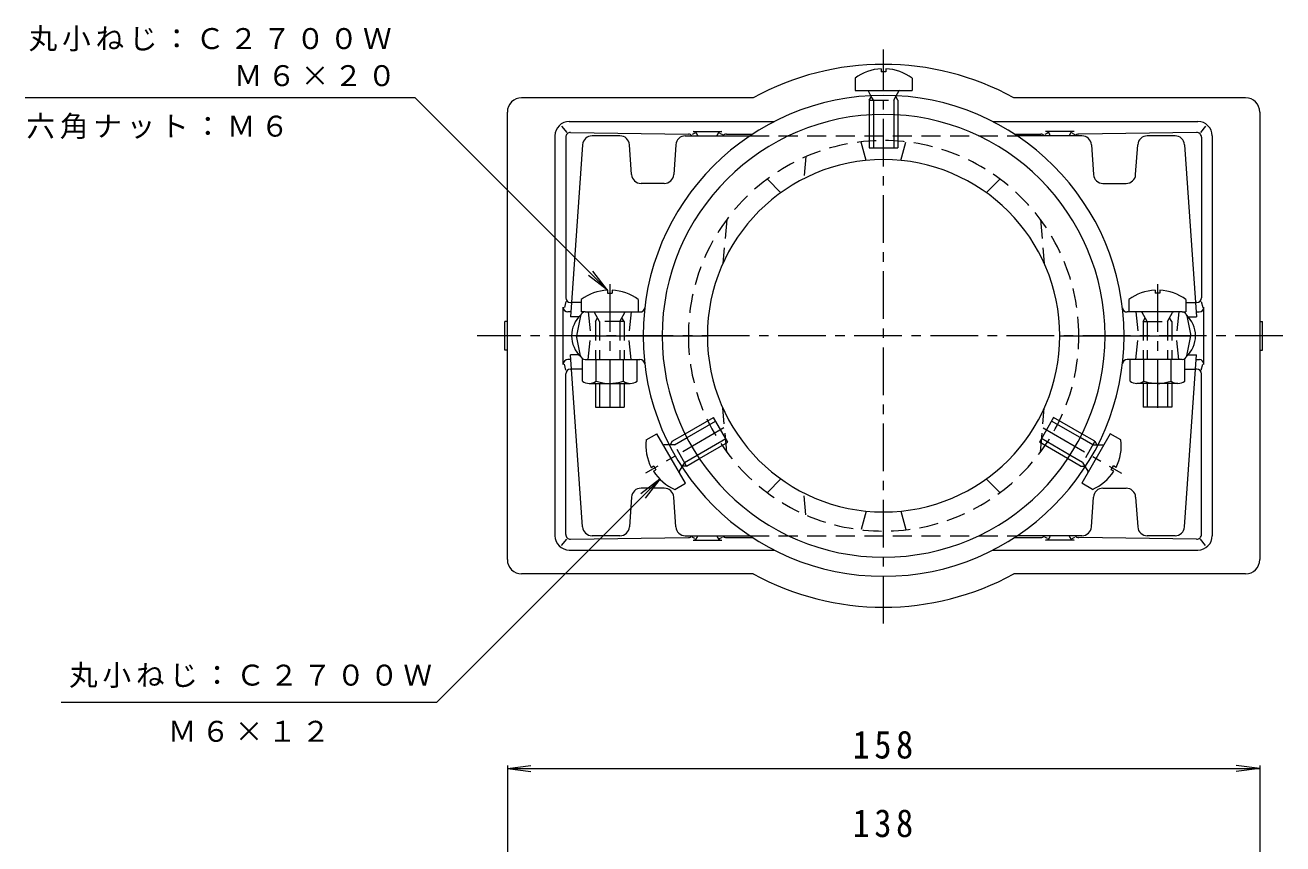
# Model space of a CAD drawing. Units: millimetres, scale not verified. Extents: x -308 to 347, y -275 to 241.
# Drawn here: x -308.3 to -44.2, y 69.2 to 241.1 of the extents above; entities that cross this region are included whole.
import ezdxf

# ---------------------------------------------------------------- set-up
doc = ezdxf.new("R2010")
doc.units = ezdxf.units.MM
doc.header["$LTSCALE"] = 2
doc.linetypes.add('CHAIN1', pattern=[8, 5, -1, 1, -1])
doc.linetypes.add('DASHED2', pattern=[3, 2, -1])
for name, color, linetype, lineweight in [('0-0_通り芯', 3, 'Continuous', 9), ('0-1_躯体', 6, 'Continuous', 9), ('0-4_その他', 7, 'Continuous', 9), ('0-5_寸法', 7, 'Continuous', 9), ('0-A', 2, 'Continuous', 9)]:
    doc.layers.add(name, color=color, linetype=linetype, lineweight=lineweight)
doc.styles.add('ＭＳ ゴシック', font='')
doc.styles.get('ＭＳ ゴシック').set_extended_font_data('MS Gothic')

msp = doc.modelspace()

# ---------------------------------------------------------------- linework, layer by layer
at = {"layer": '0-0_通り芯', "linetype": 'CHAIN1'}
for p, q in [((-128.007, 115.409), (-128.007, 235.953)), ((-44.164, 175.851), (-213.358, 175.851))]:
    msp.add_line(p, q, dxfattribs=at)
at = {"layer": '0-0_通り芯'}
for p, q in [((-155.375, 225.851), (-204.007, 225.851)), ((-52.007, 225.851), (-100.64, 225.851)), ((-207.007, 128.851), (-207.007, 222.851)), ((-49.007, 222.851), (-49.007, 128.851)), ((-195.622, 219.863), (-194.552, 218.561)), ((-194.007, 220.851), (-150.926, 220.851)), ((-105.089, 220.851), (-62.007, 220.851)), ((-60.393, 219.863), (-61.463, 218.561)), ((-197.007, 217.851), (-197.007, 133.851)), ((-194.754, 217.552), (-194.754, 183.851)), ((-193.743, 218.552), (-169.007, 218.225)), ((-167.613, 218.423), (-168.188, 218.115)), ((-168.007, 218.746), (-162.007, 218.746)), ((-162.441, 218.443), (-161.836, 218.12)), ((-161.007, 218.212), (-155.5, 218.212)), ((-100.515, 218.212), (-95.007, 218.212)), ((-93.574, 218.443), (-94.178, 218.12)), ((-88.007, 218.746), (-94.007, 218.746)), ((-88.402, 218.423), (-87.826, 218.115)), ((-62.272, 218.552), (-87.007, 218.225)), ((-61.261, 217.552), (-61.261, 183.851)), ((-59.007, 217.851), (-59.007, 133.851)), ((-194.701, 183.048), (-195.03, 181.817)), ((-193.754, 182.851), (-193.518, 182.851)), ((-62.261, 182.851), (-62.497, 182.851)), ((-61.313, 183.048), (-60.984, 181.817)), ((-195.288, 169.851), (-195.288, 181.851)), ((-193.658, 180.851), (-194.288, 180.851)), ((-62.357, 180.851), (-61.726, 180.851)), ((-60.726, 169.851), (-60.726, 181.851)), ((-207.007, 178.851), (-207.552, 178.851)), ((-207.552, 172.851), (-207.552, 178.851)), ((-49.007, 178.851), (-48.463, 178.851)), ((-48.463, 172.851), (-48.463, 178.851)), ((-207.007, 172.851), (-207.552, 172.851)), ((-49.007, 172.851), (-48.463, 172.851)), ((-194.701, 168.654), (-195.03, 169.885)), ((-193.658, 170.851), (-194.288, 170.851)), ((-62.357, 170.851), (-61.658, 170.851)), ((-61.313, 168.654), (-60.984, 169.885)), ((-194.754, 134.15), (-194.754, 167.851)), ((-193.754, 168.851), (-193.518, 168.851)), ((-62.261, 168.851), (-62.497, 168.851)), ((-61.261, 134.15), (-61.261, 167.851)), ((-195.622, 131.84), (-194.552, 133.142)), ((-193.743, 133.15), (-169.007, 133.478)), ((-167.613, 133.28), (-168.188, 133.588)), ((-168.007, 132.956), (-162.007, 132.956)), ((-162.441, 133.259), (-161.836, 133.582)), ((-161.007, 133.491), (-155.5, 133.491)), ((-100.514, 133.491), (-95.007, 133.491)), ((-93.574, 133.259), (-94.178, 133.582)), ((-88.007, 132.956), (-94.007, 132.956)), ((-88.402, 133.28), (-87.826, 133.588)), ((-62.272, 133.15), (-87.007, 133.478)), ((-60.393, 131.84), (-61.463, 133.142)), ((-194.007, 130.851), (-150.926, 130.851)), ((-105.089, 130.851), (-62.007, 130.851)), ((-155.375, 125.851), (-204.007, 125.851)), ((-52.007, 125.851), (-100.639, 125.851))]:
    msp.add_line(p, q, dxfattribs=at)
for centre, radius, start, end in [((-128.007, 175.851), 57, 61.30594, 118.6944), ((-204.007, 222.851), 3, 90, 180), ((-52.007, 222.851), 3, 0, 90), ((-194.007, 217.851), 3, 90, 180), ((-62.007, 217.851), 3, 0, 90), ((-193.754, 217.552), 1, 89.38493, 180), ((-169.007, 217.211), 1, 39.77359, 90), ((-168.007, 217.746), 1, 6.03828, 90), ((-162.007, 217.746), 1, 90, 173.96172), ((-161.007, 217.211), 1, 90, 140.22641), ((-95.007, 217.211), 1, 39.77359, 90), ((-94.007, 217.746), 1, 6.03828, 90), ((-88.007, 217.746), 1, 90, 173.96172), ((-87.007, 217.211), 1, 90, 140.22641), ((-62.261, 217.552), 1, 0, 90.61507), ((-193.754, 183.851), 1, 180, 270), ((-62.261, 183.851), 1, 270, 0), ((-194.288, 181.851), 1, 180, 270), ((-61.726, 181.851), 1, 270, 0), ((-194.288, 169.851), 1, 90, 180), ((-61.726, 169.851), 1, 0, 90), ((-193.754, 167.851), 1, 90, 180), ((-62.261, 167.851), 1, 0, 90), ((-194.007, 133.851), 3, 180, 270), ((-193.754, 134.15), 1, 180, 270.61507), ((-169.007, 134.491), 1, 270, 320.22641), ((-168.007, 133.956), 1, 270, 353.96172), ((-162.007, 133.956), 1, 186.03828, 270), ((-161.007, 134.491), 1, 219.77359, 270), ((-95.007, 134.491), 1, 270, 320.22641), ((-94.007, 133.956), 1, 270, 353.96172), ((-88.007, 133.956), 1, 186.03828, 270), ((-87.007, 134.491), 1, 219.77359, 270), ((-62.261, 134.15), 1, 269.38493, 0), ((-62.007, 133.851), 3, 270, 0), ((-204.007, 128.851), 3, 180, 270), ((-52.007, 128.851), 3, 270, 0), ((-128.007, 175.851), 57, 241.3056, 298.6944)]:
    msp.add_arc(centre, radius, start, end, dxfattribs=at)
at = {"layer": '0-1_躯体'}
for p, q in [((-183.372, 217.851), (-189.205, 217.851)), ((-169.642, 217.851), (-156.047, 217.851)), ((-86.372, 217.851), (-99.967, 217.851)), ((-66.809, 217.851), (-72.642, 217.851)), ((-191.201, 215.991), (-193.728, 179.851)), ((-180.938, 209.712), (-181.377, 215.991)), ((-171.637, 215.991), (-172.076, 209.712)), ((-84.377, 215.991), (-83.938, 209.712)), ((-75.076, 209.712), (-74.637, 215.991)), ((-64.814, 215.991), (-62.287, 179.851)), ((-174.072, 207.851), (-178.943, 207.851)), ((-81.943, 207.851), (-77.072, 207.851)), ((-191.507, 182.851), (-193.518, 182.851)), ((-64.507, 182.851), (-62.497, 182.851)), ((-191.98, 179.851), (-193.728, 179.851)), ((-191.668, 180.047), (-192.507, 175.851)), ((-190.687, 180.851), (-179.157, 180.851)), ((-65.327, 180.851), (-76.858, 180.851)), ((-64.347, 180.047), (-63.507, 175.851)), ((-64.035, 179.851), (-62.287, 179.851)), ((-192.507, 175.851), (-165.007, 175.851)), ((-191.668, 171.655), (-192.507, 175.851)), ((-91.007, 175.851), (-63.507, 175.851)), ((-64.347, 171.655), (-63.507, 175.851)), ((-191.201, 135.712), (-193.728, 171.851)), ((-191.98, 171.851), (-193.728, 171.851)), ((-64.814, 135.712), (-62.287, 171.851)), ((-64.035, 171.851), (-62.287, 171.851)), ((-190.687, 170.851), (-179.157, 170.851)), ((-65.327, 170.851), (-76.858, 170.851)), ((-191.257, 168.851), (-193.518, 168.851)), ((-64.757, 168.851), (-62.497, 168.851)), ((-174.072, 143.851), (-178.943, 143.851)), ((-81.943, 143.851), (-77.072, 143.851)), ((-180.938, 141.991), (-181.377, 135.712)), ((-171.637, 135.712), (-172.076, 141.991)), ((-84.377, 135.712), (-83.938, 141.991)), ((-75.076, 141.991), (-74.637, 135.712)), ((-183.372, 133.851), (-189.205, 133.851)), ((-169.642, 133.851), (-156.047, 133.851)), ((-86.372, 133.851), (-99.967, 133.851)), ((-66.809, 133.851), (-72.642, 133.851))]:
    msp.add_line(p, q, dxfattribs=at)
at = {"layer": '0-1_躯体', "linetype": 'DASHED2'}
for p, q in [((-156.047, 217.851), (-99.967, 217.851)), ((-131.661, 212.67), (-132.709, 216.581)), ((-124.353, 212.67), (-123.306, 216.581)), ((-144.3, 213.475), (-144.703, 208.87)), ((-149.581, 205.911), (-152.444, 208.773)), ((-106.433, 205.911), (-103.571, 208.773)), ((-160.929, 200.288), (-161.736, 191.061)), ((-95.085, 200.288), (-94.278, 191.061)), ((-190.007, 180.851), (-189.507, 175.851)), ((-181.007, 180.851), (-181.507, 175.851)), ((-75.007, 180.851), (-74.507, 175.851)), ((-66.007, 180.851), (-66.507, 175.851)), ((-190.007, 170.851), (-189.507, 175.851)), ((-181.007, 170.851), (-181.507, 175.851)), ((-75.007, 170.851), (-74.507, 175.851)), ((-66.007, 170.851), (-66.507, 175.851)), ((-160.929, 151.415), (-161.736, 160.641)), ((-95.085, 151.415), (-94.278, 160.641)), ((-149.581, 145.792), (-152.444, 142.929)), ((-106.433, 145.792), (-103.571, 142.929)), ((-144.3, 138.228), (-144.703, 142.832)), ((-131.661, 139.032), (-132.709, 135.122)), ((-124.353, 139.032), (-123.306, 135.122)), ((-156.047, 133.851), (-99.967, 133.851))]:
    msp.add_line(p, q, dxfattribs=at)
at = {"layer": '0-1_躯体'}
for centre, radius, start, end in [((-128.007, 175.851), 50.5, 0, 180), ((-128.007, 175.851), 46.5, 0, 180), ((-189.205, 215.851), 2, 90, 175.99963), ((-183.372, 215.851), 2, 4.00037, 90), ((-169.642, 215.851), 2, 90, 175.99963), ((-86.372, 215.851), 2, 4.00037, 90), ((-72.642, 215.851), 2, 90, 175.99963), ((-66.809, 215.851), 2, 4.00034, 90), ((-128.007, 175.851), 37, 0, 180), ((-178.943, 209.851), 2, 184.00037, 270), ((-174.072, 209.851), 2, 270, 355.99963), ((-81.943, 209.851), 2, 184.00037, 270), ((-77.072, 209.851), 2, 270, 355.99963), ((-190.687, 179.851), 1, 90, 168.69023), ((-179.157, 181.851), 1, 270, 353.3096), ((-76.858, 181.851), 1, 186.6904, 270), ((-65.327, 179.851), 1, 11.30977, 90), ((-128.007, 175.851), 50.5, 180, 0), ((-128.007, 175.851), 46.5, 180, 0), ((-128.007, 175.851), 37, 180, 0), ((-190.687, 171.851), 1, 191.30977, 270), ((-179.157, 169.851), 1, 6.6904, 90), ((-76.858, 169.851), 1, 90, 173.3096), ((-65.327, 171.851), 1, 270, 348.69023), ((-178.943, 141.851), 2, 90, 175.99963), ((-174.072, 141.851), 2, 4.00037, 90), ((-81.943, 141.851), 2, 90, 175.99963), ((-77.072, 141.851), 2, 4.00037, 90), ((-189.205, 135.851), 2, 184.00037, 270), ((-183.372, 135.851), 2, 270, 355.99963), ((-169.642, 135.851), 2, 184.00037, 270), ((-86.372, 135.851), 2, 270, 355.99963), ((-72.642, 135.851), 2, 184.00037, 270), ((-66.809, 135.851), 2, 270, 355.99966)]:
    msp.add_arc(centre, radius, start, end, dxfattribs=at)
at = {"layer": '0-1_躯体', "linetype": 'DASHED2'}
for start, end in [(0, 180), (180, 0)]:
    msp.add_arc((-128.007, 175.851), 41, start, end, dxfattribs=at)
at = {"layer": '0-4_その他'}
for p, q in [((-207.007, 84.981), (-202.05, 85.634)), ((-207.007, 85.581), (-207.007, -89.843)), ((-207.007, 84.981), (-49.007, 84.981)), ((-207.007, 84.981), (-202.05, 84.328)), ((-49.007, 84.981), (-53.965, 85.634)), ((-49.007, 84.981), (-53.965, 84.328)), ((-49.007, 85.581), (-49.007, -89.843))]:
    msp.add_line(p, q, dxfattribs=at)
at = {"layer": '0-5_寸法'}
for p, q in [((-226.398, 225.851), (-308.27, 225.851)), ((-185.986, 185.44), (-226.398, 225.851)), ((-185.986, 185.44), (-189.953, 188.484)), ((-185.986, 185.44), (-189.03, 189.407)), ((-175.002, 145.73), (-221.881, 98.851)), ((-175.002, 145.73), (-178.969, 142.686)), ((-175.002, 145.73), (-178.046, 141.763)), ((-221.881, 98.851), (-300.72, 98.851))]:
    msp.add_line(p, q, dxfattribs=at)
at = {"layer": '0-A'}
for p, q in [((-134.007, 229.951), (-134.007, 227.351)), ((-128.486, 231.94), (-128.486, 231.319)), ((-127.528, 231.319), (-128.486, 231.319)), ((-127.528, 231.94), (-127.528, 231.319)), ((-122.007, 229.951), (-122.007, 227.351)), ((-134.007, 227.351), (-122.007, 227.351)), ((-130.66, 226.282), (-131.189, 227.224)), ((-125.355, 226.282), (-124.825, 227.224)), ((-131.007, 222.21), (-131.007, 215.351)), ((-130.137, 222.28), (-130.137, 215.351)), ((-125.877, 222.28), (-125.877, 215.351)), ((-125.007, 222.21), (-125.007, 215.351)), ((-131.007, 215.351), (-125.007, 215.351)), ((-185.986, 185.44), (-185.986, 184.819)), ((-185.028, 185.44), (-185.028, 184.819)), ((-70.986, 185.44), (-70.986, 184.819)), ((-70.028, 185.44), (-70.028, 184.819)), ((-191.507, 183.451), (-191.507, 180.851)), ((-185.986, 184.819), (-185.028, 184.819)), ((-179.507, 183.451), (-179.507, 180.851)), ((-76.507, 183.451), (-76.507, 180.851)), ((-70.028, 184.819), (-70.986, 184.819)), ((-64.507, 183.451), (-64.507, 180.851)), ((-190.687, 180.851), (-191.507, 180.851)), ((-65.327, 180.851), (-64.507, 180.851)), ((-191.257, 166.342), (-191.257, 170.851)), ((-188.371, 166.342), (-188.371, 170.851)), ((-182.644, 166.342), (-182.644, 170.851)), ((-179.757, 166.342), (-179.757, 170.851)), ((-76.257, 166.342), (-76.257, 170.851)), ((-73.371, 166.342), (-73.371, 170.851)), ((-67.644, 166.342), (-67.644, 170.851)), ((-64.757, 166.342), (-64.757, 170.851)), ((-189.814, 165.851), (-181.201, 165.851)), ((-188.507, 165.851), (-188.507, 160.851)), ((-187.637, 165.851), (-187.637, 160.851)), ((-183.377, 165.851), (-183.377, 160.851)), ((-182.507, 165.851), (-182.507, 160.851)), ((-66.201, 165.851), (-74.814, 165.851)), ((-73.507, 165.851), (-73.507, 160.851)), ((-72.637, 165.851), (-72.637, 160.851)), ((-68.377, 165.851), (-68.377, 160.851)), ((-67.507, 165.851), (-67.507, 160.851)), ((-188.507, 160.851), (-182.507, 160.851)), ((-169.655, 155.27), (-163.715, 158.699)), ((-160.715, 153.503), (-163.715, 158.699)), ((-92.299, 158.699), (-95.299, 153.503)), ((-86.359, 155.27), (-92.299, 158.699)), ((-67.507, 160.851), (-73.507, 160.851)), ((-169.281, 154.481), (-163.28, 157.946)), ((-86.734, 154.481), (-92.734, 157.946)), ((-177.859, 153.997), (-175.608, 155.297)), ((-169.608, 144.905), (-175.608, 155.297)), ((-167.151, 150.792), (-161.15, 154.257)), ((-166.655, 150.074), (-160.715, 153.503)), ((-89.359, 150.074), (-95.299, 153.503)), ((-88.864, 150.792), (-94.864, 154.257)), ((-80.407, 155.297), (-86.407, 144.905)), ((-78.155, 153.997), (-80.407, 155.297)), ((-83.007, 152.933), (-81.926, 152.921)), ((-176.821, 148.222), (-176.283, 148.532)), ((-176.283, 148.532), (-175.804, 147.703)), ((-85.66, 148.339), (-85.108, 147.409)), ((-80.211, 147.703), (-79.731, 148.532)), ((-79.194, 148.222), (-79.731, 148.532)), ((-176.342, 147.392), (-175.804, 147.703)), ((-79.673, 147.392), (-80.211, 147.703)), ((-171.859, 143.605), (-169.608, 144.905)), ((-84.155, 143.605), (-86.407, 144.905))]:
    msp.add_line(p, q, dxfattribs=at)
at = {"layer": '0-A', "linetype": 'DASHED2'}
for p, q in [((-131.007, 225.351), (-130.566, 226.115)), ((-131.007, 225.351), (-131.007, 222.21)), ((-130.137, 225.351), (-130.66, 226.282)), ((-130.137, 225.351), (-130.137, 222.28)), ((-125.877, 225.351), (-125.355, 226.282)), ((-125.877, 225.351), (-125.877, 222.28)), ((-125.007, 225.351), (-125.007, 222.21)), ((-187.637, 178.851), (-188.689, 180.724)), ((-188.507, 178.851), (-188.066, 179.615)), ((-183.377, 178.851), (-182.325, 180.724)), ((-182.507, 178.851), (-182.948, 179.615)), ((-72.637, 178.851), (-73.689, 180.724)), ((-73.507, 178.851), (-73.066, 179.615)), ((-68.377, 178.851), (-67.325, 180.724)), ((-67.507, 178.851), (-67.948, 179.615)), ((-182.507, 178.851), (-188.507, 178.851)), ((-188.507, 178.851), (-188.507, 170.851)), ((-187.637, 178.851), (-187.637, 170.851)), ((-183.377, 178.851), (-183.377, 170.851)), ((-182.507, 178.851), (-182.507, 170.851)), ((-73.507, 178.851), (-67.507, 178.851)), ((-73.507, 178.851), (-73.507, 170.851)), ((-72.637, 178.851), (-72.637, 170.851)), ((-68.377, 178.851), (-68.377, 170.851)), ((-67.507, 178.851), (-67.507, 170.851)), ((-172.376, 153.699), (-172.816, 152.936)), ((-172.376, 153.699), (-169.655, 155.27)), ((-169.376, 148.503), (-172.376, 153.699)), ((-171.941, 152.946), (-169.281, 154.481)), ((-84.074, 152.946), (-86.734, 154.481)), ((-83.639, 153.699), (-86.359, 155.27)), ((-83.639, 153.699), (-83.198, 152.936)), ((-171.941, 152.946), (-174.088, 152.921)), ((-169.811, 149.257), (-167.151, 150.792)), ((-86.204, 149.257), (-88.864, 150.792)), ((-84.074, 152.946), (-83.007, 152.933)), ((-169.811, 149.257), (-170.906, 147.409)), ((-169.376, 148.503), (-170.257, 148.503)), ((-169.376, 148.503), (-166.655, 150.074)), ((-86.639, 148.503), (-89.359, 150.074)), ((-86.204, 149.257), (-85.66, 148.339))]:
    msp.add_line(p, q, dxfattribs=at)
at = {"layer": '0-A', "linetype": 'CHAIN1'}
for p, q in [((-185.507, 186.706), (-185.507, 160.34)), ((-70.507, 186.706), (-70.507, 160.34)), ((-161.528, 156.498), (-177.97, 147.005)), ((-94.486, 156.498), (-78.044, 147.005))]:
    msp.add_line(p, q, dxfattribs=at)
at = {"layer": '0-A', "linetype": 'DASHED2'}
for points in [[(-131.007, 225.351), (-125.007, 225.351), (-125.448, 226.115)], [(-83.639, 153.699), (-86.639, 148.503), (-85.757, 148.503)]]:
    msp.add_lwpolyline(points, dxfattribs=at)
at = {"layer": '0-A'}
for centre, radius, start, end in [((-128.007, 221.951), 10, 92.7457, 126.86987), ((-128.007, 221.951), 10, 53.13013, 87.25409), ((-131.407, 227.101), 0.25, 29.32918, 90), ((-124.607, 227.101), 0.25, 90, 150.67082), ((-185.507, 175.451), 10, 92.74591, 126.86987), ((-185.507, 175.451), 10, 53.12996, 87.2543), ((-70.507, 175.451), 10, 92.7457, 126.87004), ((-70.507, 175.451), 10, 53.13013, 87.25409), ((-187.507, 175.851), 6, 133.20664, 226.79336), ((-68.507, 175.851), 6, 313.2056, 46.7944), ((-189.814, 168.219), 2.368, 232.44278, 307.55722), ((-185.507, 174.449), 8.598, 250.548, 282.49129), ((-185.507, 174.449), 8.598, 282.49129, 289.452), ((-181.201, 168.219), 2.368, 232.44278, 307.55722), ((-74.814, 168.219), 2.368, 232.44278, 307.55722), ((-70.507, 174.449), 8.598, 250.548, 257.50871), ((-70.507, 174.449), 8.598, 257.50871, 289.452), ((-66.201, 168.219), 2.368, 232.44278, 307.55722), ((-167.931, 152.801), 10, 173.13013, 207.25409), ((-88.084, 152.801), 10, 332.7457, 6.86987), ((-81.923, 153.171), 0.25, 269.32918, 330), ((-167.931, 152.801), 10, 212.7457, 246.86987), ((-85.324, 147.282), 0.25, 330, 30.67082), ((-88.084, 152.801), 10, 293.13013, 327.25409)]:
    msp.add_arc(centre, radius, start, end, dxfattribs=at)
at = {"layer": '0-A', "linetype": 'DASHED2'}
for centre, start, end in [((-188.907, 180.601), 29.32918, 90), ((-182.107, 180.601), 90, 150.67082), ((-73.907, 180.601), 29.32918, 90), ((-67.107, 180.601), 90, 150.67082), ((-174.091, 153.171), 210, 270.67082), ((-170.691, 147.282), 149.32918, 210)]:
    msp.add_arc(centre, 0.25, start, end, dxfattribs=at)

# ---------------------------------------------------------------- texts
at = {"layer": '0-4_その他', "color": 2, "char_height": 5.865, "attachment_point": 7, "style": 'ＭＳ ゴシック'}
for s, insert in [('\\T1.27;\\W0.9;158', (-134.507, 86.981)), ('\\T1.27;\\W0.9;138', (-134.507, 70.481))]:
    msp.add_mtext(s, dxfattribs=dict(at, insert=insert))
at = {"layer": '0-5_寸法', "char_height": 4.399, "attachment_point": 7, "style": 'ＭＳ ゴシック'}
for s, insert in [('\\T1.17;丸小ねじ：Ｃ２７００Ｗ', (-307.53, 235.581)), ('\\T1.17;Ｍ６×２０', (-264.443, 228.218)), ('\\T1.17;六角ナット：Ｍ６', (-308.009, 217.173)), ('\\T1.17;丸小ねじ：Ｃ２７００Ｗ', (-299.046, 101.893)), ('\\T1.17;Ｍ６×１２', (-278.301, 90.516))]:
    msp.add_mtext(s, dxfattribs=dict(at, insert=insert))

doc.saveas('drawing.dxf')
